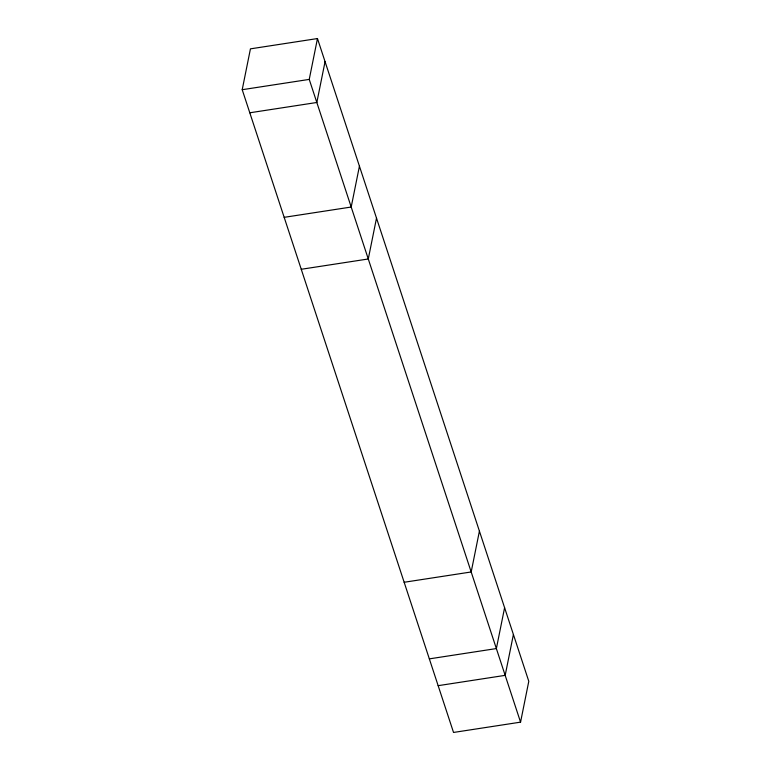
<?xml version="1.0" encoding="UTF-8"?>
<svg xmlns="http://www.w3.org/2000/svg" width="771" height="771" viewBox="0 0 771 771"><rect width="100%" height="100%" fill="white"/><g stroke="black" fill="none" stroke-linecap="round" stroke-linejoin="round"><path stroke-width="1.16" d="M242.21 89.706L250.44 48.852L317.469 38.55L528.79 681.294L520.56 722.148L453.531 732.45L242.21 89.706L309.238 79.403L317.469 38.55M325.063 61.632L316.823 102.485L249.794 112.788M359.431 166.179L351.2 207.033L284.171 217.335M376.508 218.126L368.278 258.979L301.249 269.281M479.417 531.113L471.187 571.966L404.149 582.269M504.6 607.712L496.37 648.565L429.341 658.868M513.409 634.504L505.178 675.357L438.15 685.67M309.238 79.403L520.56 722.148"/></g></svg>
